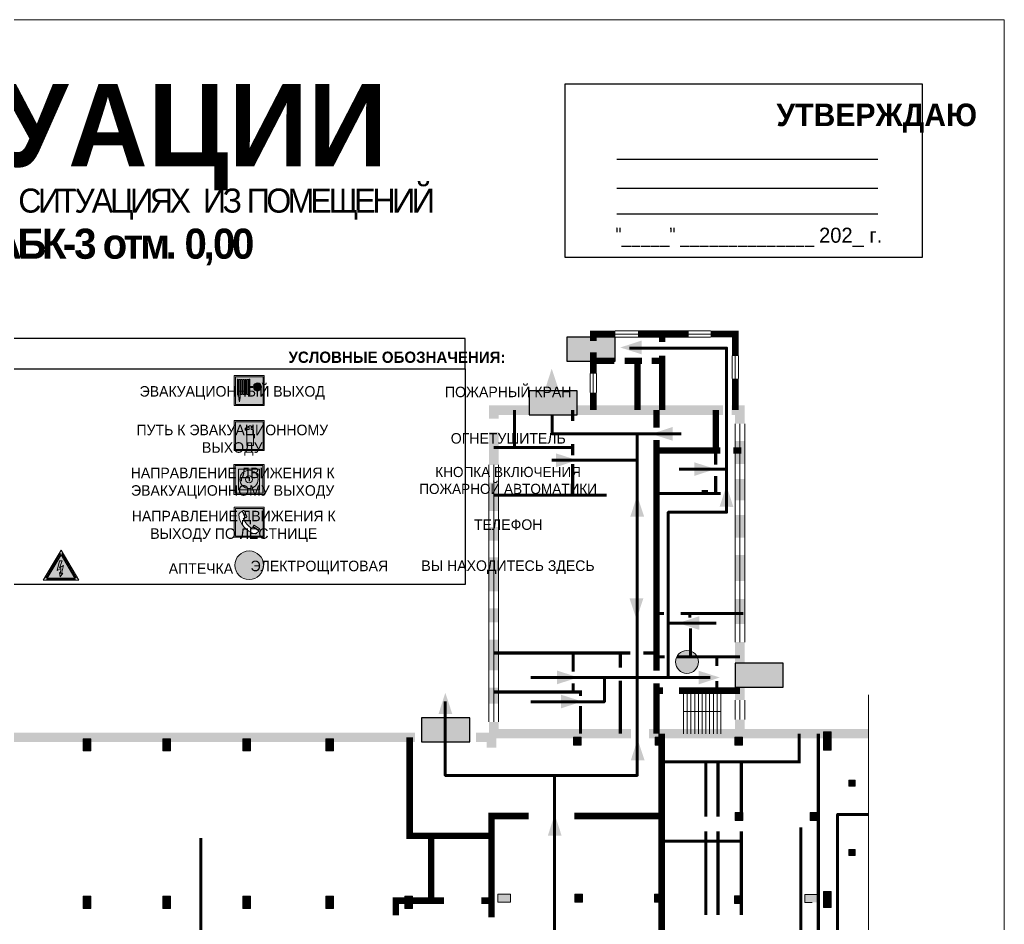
# Model space of a CAD drawing. Header units: millimetres. Extents: x 13810 to 67229, y 12374 to 21950.
# Drawn here: x 35707.6 to 35969.8, y 13855.2 to 14096.1 of the extents above; entities that cross this region are included whole.
import ezdxf

# ---------------------------------------------------------------- set-up
doc = ezdxf.new("R2010")
doc.units = ezdxf.units.MM
doc.layers.add('План_Штампы', color=7, linetype='Continuous')
doc.styles.add('обычный', font='arial.ttf')

# ---------------------------------------------------------------- blocks, each defined once
blk = doc.blocks.new('A$C7B4425F7')
at = {"true_color": 0xffffff}
blk.add_hatch(color=7, dxfattribs=at).paths.add_polyline_path([(0, 0), (-16, 0), (-16, -8), (0, -8)])
h = blk.add_hatch(color=126)
h.paths.add_polyline_path([(-0.2, -0.2), (-15.8, -0.2), (-15.8, -7.8), (-0.2, -7.8)])
h.paths.add_polyline_path([(-11.76, -2.03), (-11.76, -3.66), (-11.17, -3.66, -0.568275), (-11.17, -6.18), (-12.58, -6.18), (-12.58, -2.03)], flags=16)
h.paths.add_polyline_path([(-13.33, -4.12, -0.495768), (-13.59, -6.18), (-15.03, -6.18), (-15.03, -2.03), (-13.59, -2.03, -0.487973)], flags=16)
h.paths.add_polyline_path([(-10.25, -2.03), (-9.48, -2.03), (-9.48, -6.18), (-10.25, -6.18)], flags=16)
h.paths.add_polyline_path([(-13.84, -3.69), (-14.24, -3.69), (-14.24, -3.03), (-13.9, -3.03, -0.692621)], flags=0)
h.paths.add_polyline_path([(-9.15, -2.03), (-8.4, -2.03), (-8.04, -3.07), (-7.68, -2.03), (-6.93, -2.03), (-7.64, -4.1), (-6.93, -6.18), (-7.68, -6.18), (-8.04, -5.14), (-8.4, -6.18), (-9.15, -6.18), (-8.44, -4.1)], flags=16)
h.paths.add_polyline_path([(-11.76, -4.46), (-11.42, -4.46, -0.692621), (-11.36, -5.12), (-11.76, -5.12)], flags=0)
h.paths.add_polyline_path([(-13.9, -5.2), (-14.24, -5.2), (-14.24, -4.55), (-13.84, -4.55, -0.708038)], flags=0)
edge = h.paths.add_edge_path(flags=16)
edge.add_ellipse((-5.51, -4.08), major_axis=(0, 2.05), ratio=0.586184, start_angle=0, end_angle=360)
edge = h.paths.add_edge_path(flags=0)
edge.add_ellipse((-5.51, -4.08), major_axis=(0, 1.14), ratio=0.454828, start_angle=0, end_angle=360)
h.paths.add_polyline_path([(-4.13, -4.96, 0.377264), (-3.48, -4.52, 0.0555), (-3.16, -2.03), (-1.66, -2.03), (-1.66, -4.96), (-0.96, -4.96), (-0.96, -7.01), (-1.75, -7.01), (-1.75, -6.18), (-3.3, -6.18), (-3.3, -7.02), (-4.13, -7.02)], flags=16)
h.paths.add_polyline_path([(-2.73, -2.91), (-2.28, -2.91), (-2.28, -4.96), (-3.05, -4.96, 0.079136)], flags=0)
at = {"color": 126}
blk.add_lwpolyline([(-16, -8), (0, -8), (0, 0), (-16, 0)], close=True, dxfattribs=at)
blk = doc.blocks.new('A$C7B8C2D5B')
at = {"lineweight": 0}
h = blk.add_hatch(color=5, dxfattribs=at)
h.dxf.hatch_style = 1
h.paths.add_polyline_path([(1.4, -3.02, 1), (-2.11, -3.02, 1)])
at = {"color": 5, "lineweight": 0}
blk.add_circle((-0.36, -3.02), 1.75, dxfattribs=at)
blk = doc.blocks.new('A$C3E6D3DDE')
at = {"lineweight": 5}
h = blk.add_hatch(color=40, dxfattribs=at)
h.paths.add_polyline_path([(24.1, 1.45), (16.46, -11.35), (31.74, -11.35)])
h.paths.add_polyline_path([(24.09, -0.46), (30.03, -10.41), (18.14, -10.41)], flags=16)
h.paths.add_polyline_path([(24.54, -3.08), (23.41, -6.02), (25.13, -5.01), (24.33, -8.5), (24.82, -8.27), (23.79, -9.86), (23.4, -8.04), (23.8, -8.43), (24.04, -6.29), (22.39, -7.25), (23.44, -3.08)], flags=0)
h = blk.add_hatch(color=256, dxfattribs=at)
h.paths.add_polyline_path([(24.37, 0.03, 0.567511), (23.82, 0.03), (17.59, -10.4, 0.582454), (17.86, -10.88), (30.32, -10.88, 0.582149), (30.6, -10.4)])
h.paths.add_polyline_path([(24.09, -0.46), (18.14, -10.41), (30.03, -10.41)], flags=16)
h.paths.add_polyline_path([(24.54, -3.08), (23.41, -6.02), (25.13, -5.01), (24.33, -8.5), (24.82, -8.27), (23.79, -9.86), (23.4, -8.04), (23.8, -8.43), (24.04, -6.29), (22.39, -7.25), (23.44, -3.08)], flags=0)
h = blk.add_hatch(color=40, dxfattribs=at)
h.paths.add_polyline_path([(24.09, -0.46), (18.14, -10.41), (30.03, -10.41)])
h.paths.add_polyline_path([(24.82, -8.27), (23.79, -9.86), (23.4, -8.04), (23.8, -8.43), (24.04, -6.29), (22.39, -7.25), (23.44, -3.08), (24.54, -3.08), (23.41, -6.02), (25.13, -5.01), (24.33, -8.5)], flags=16)
at = {"color": 40, "lineweight": 5}
for p, q in [((16.46, -11.35), (24.1, 1.45)), ((24.1, 1.45), (31.74, -11.35))]:
    blk.add_line(p, q, dxfattribs=at)
at = {"lineweight": 5}
for p, q in [((17.59, -10.4), (23.82, 0.03)), ((24.37, 0.03), (30.6, -10.4)), ((18.14, -10.41), (24.09, -0.46)), ((23.44, -3.08), (22.39, -7.25)), ((23.41, -6.02), (24.54, -3.08)), ((24.54, -3.08), (23.44, -3.08)), ((24.09, -0.46), (30.03, -10.41)), ((22.39, -7.25), (24.04, -6.29)), ((23.8, -8.43), (23.4, -8.04)), ((23.4, -8.04), (23.79, -9.86)), ((25.13, -5.01), (23.41, -6.02)), ((23.79, -9.86), (24.82, -8.27)), ((24.04, -6.29), (23.8, -8.43)), ((24.33, -8.5), (25.13, -5.01)), ((24.82, -8.27), (24.33, -8.5)), ((17.86, -10.88), (30.32, -10.88)), ((18.14, -10.41), (30.03, -10.41))]:
    blk.add_line(p, q, dxfattribs=at)
at = {"color": 50, "lineweight": 5}
blk.add_line((31.74, -11.35), (16.46, -11.35), dxfattribs=at)
blk = doc.blocks.new('A$C37112FD5')
at = {"true_color": 0xf5f5ff}
h = blk.add_hatch(color=7, dxfattribs=at)
h.dxf.hatch_style = 1
h.paths.add_polyline_path([(12.8, -7.4), (0, -7.4), (0, -20.2), (12.8, -20.2)])
h.paths.add_polyline_path([(12.29, -7.91), (12.29, -19.69), (0.51, -19.69), (0.51, -7.91)], flags=16)
h.paths.add_polyline_path([(4.98, -9.04, -0.42597), (5.17, -9.22), (5.17, -12.25), (5.17, -15.29, -0.432244), (4.98, -15.47), (4.83, -15.47, -0.42597), (4.64, -15.29), (4.64, -12.25), (4.64, -9.22, -0.432244), (4.83, -9.04)], flags=0)
h.paths.add_polyline_path([(4.28, -9.22), (4.28, -12.25), (4.28, -15.29, -0.432244), (4.09, -15.47), (3.94, -15.47, -0.42597), (3.75, -15.29), (3.75, -12.25), (3.75, -9.22, -0.432244), (3.94, -9.04), (4.09, -9.04, -0.42597)], flags=0)
h.paths.add_polyline_path([(5.72, -9.04), (5.87, -9.04, -0.42597), (6.06, -9.22), (6.06, -12.25), (6.06, -15.29, -0.432244), (5.87, -15.47), (5.72, -15.47, -0.42597), (5.53, -15.29), (5.53, -12.25), (5.53, -9.22, -0.432244)], flags=0)
h.paths.add_polyline_path([(6.42, -8.9), (6.5, -8.9, -0.42597), (6.69, -9.08), (6.69, -12.03), (8.21, -12.03, -15.824349), (8.21, -12.47), (6.69, -12.47), (6.69, -15.42, -0.432244), (6.5, -15.6), (6.42, -15.6)], flags=0)
h.paths.add_polyline_path([(3.39, -9.22), (3.39, -12.25), (3.39, -15.29, -0.432244), (3.2, -15.47), (3.05, -15.47, -0.42597), (2.85, -15.29), (2.85, -12.25), (2.85, -9.22, -0.432244), (3.05, -9.04), (3.2, -9.04, -0.42597)], flags=0)
h.paths.add_polyline_path([(2.5, -9.22), (2.5, -16.71), (1.96, -16.71), (1.96, -9.22, -0.432244), (2.15, -9.04), (2.31, -9.04, -0.42597)], flags=0)
h.paths.add_polyline_path([(1.61, -8.9), (1.61, -15.6), (1.57, -15.6, -0.42597), (1.37, -15.42), (1.37, -12.03), (1.37, -9.09, -0.432244), (1.57, -8.9)], flags=0)
h.paths.add_polyline_path([(9.76, -10.81), (9.76, -12.03), (8.49, -12.03, -0.336371)], flags=0)
h.paths.add_polyline_path([(8.49, -12.47), (9.76, -12.47), (9.76, -13.7, -0.336371)], flags=0)
h.paths.add_polyline_path([(10.11, -10.81, -0.336371), (11.38, -12.03), (10.11, -12.03)], flags=0)
h.paths.add_polyline_path([(10.11, -12.47), (11.38, -12.47, -0.336371), (10.11, -13.7)], flags=0)
h.paths.add_polyline_path([(2.5, -16.84), (2.5, -17.05), (1.97, -17.05), (1.97, -16.84)], flags=0)
h.paths.add_polyline_path([(2.5, -17.24, -0.033778), (2.24, -18.6, -0.033778), (1.97, -17.24)], flags=0)
h = blk.add_hatch(color=242)
h.dxf.hatch_style = 1
h.paths.add_polyline_path([(12.29, -7.91), (0.51, -7.91), (0.51, -19.69), (12.29, -19.69)])
h.paths.add_polyline_path([(6.42, -15.6), (6.42, -8.9), (6.5, -8.9, -0.42597), (6.69, -9.08), (6.69, -12.03), (8.21, -12.03, -15.824349), (8.21, -12.47), (6.69, -12.47), (6.69, -15.42, -0.432244), (6.5, -15.6)], flags=16)
h.paths.add_polyline_path([(5.87, -15.47), (5.72, -15.47, -0.42597), (5.53, -15.29), (5.53, -12.25), (5.53, -9.22, -0.432244), (5.72, -9.04), (5.87, -9.04, -0.42597), (6.06, -9.22), (6.06, -12.25), (6.06, -15.29, -0.432244)], flags=16)
h.paths.add_polyline_path([(4.98, -15.47), (4.83, -15.47, -0.42597), (4.64, -15.29), (4.64, -12.25), (4.64, -9.22, -0.432244), (4.83, -9.04), (4.98, -9.04, -0.42597), (5.17, -9.22), (5.17, -12.25), (5.17, -15.29, -0.432244)], flags=16)
h.paths.add_polyline_path([(4.09, -15.47), (3.94, -15.47, -0.42597), (3.75, -15.29), (3.75, -12.25), (3.75, -9.22, -0.432244), (3.94, -9.04), (4.09, -9.04, -0.42597), (4.28, -9.22), (4.28, -12.25), (4.28, -15.29, -0.432244)], flags=16)
h.paths.add_polyline_path([(3.2, -15.47), (3.05, -15.47, -0.42597), (2.85, -15.29), (2.85, -12.25), (2.85, -9.22, -0.432244), (3.05, -9.04), (3.2, -9.04, -0.42597), (3.39, -9.22), (3.39, -12.25), (3.39, -15.29, -0.432244)], flags=16)
h.paths.add_polyline_path([(2.5, -17.05), (1.97, -17.05), (1.97, -16.84), (2.5, -16.84)], flags=16)
h.paths.add_polyline_path([(2.5, -17.24, -0.033778), (2.24, -18.6, -0.033778), (1.97, -17.24)], flags=16)
h.paths.add_polyline_path([(2.5, -16.71), (1.96, -16.71), (1.96, -9.22, -0.432244), (2.15, -9.04), (2.31, -9.04, -0.42597), (2.5, -9.22)], flags=16)
h.paths.add_polyline_path([(1.61, -15.6), (1.57, -15.6, -0.42597), (1.37, -15.42), (1.37, -12.03), (1.37, -9.09, -0.432244), (1.57, -8.9), (1.61, -8.9)], flags=16)
h.paths.add_polyline_path([(8.49, -12.47), (9.76, -12.47), (9.76, -13.7, -0.336371)], flags=0)
h.paths.add_polyline_path([(10.11, -13.7), (10.11, -12.47), (11.38, -12.47, -0.336371)], flags=0)
h.paths.add_polyline_path([(8.49, -12.03, -0.336371), (9.76, -10.81), (9.76, -12.03)], flags=0)
h.paths.add_polyline_path([(10.11, -12.03), (10.11, -10.81, -0.336371), (11.38, -12.03)], flags=0)
h = blk.add_hatch(color=7, dxfattribs=at)
h.dxf.hatch_style = 1
h.paths.add_polyline_path([(1.61, -8.9), (1.57, -8.9, 0.432244), (1.37, -9.09), (1.37, -12.03), (1.37, -15.42, 0.42597), (1.57, -15.6), (1.61, -15.6)])
h.paths.add_polyline_path([(2.5, -9.22, 0.42597), (2.31, -9.04), (2.15, -9.04, 0.432244), (1.96, -9.22), (1.96, -16.71), (2.5, -16.71)])
h.paths.add_polyline_path([(2.5, -16.84), (1.97, -16.84), (1.97, -17.05), (2.5, -17.05)])
h.paths.add_polyline_path([(2.5, -17.24), (1.97, -17.24, 0.033778), (2.24, -18.6, 0.033778)])
h.paths.add_polyline_path([(3.39, -12.25), (3.39, -9.22, 0.42597), (3.2, -9.04), (3.05, -9.04, 0.432244), (2.85, -9.22), (2.85, -12.25), (2.85, -15.29, 0.42597), (3.05, -15.47), (3.2, -15.47, 0.432244), (3.39, -15.29)])
h.paths.add_polyline_path([(4.28, -12.25), (4.28, -9.22, 0.42597), (4.09, -9.04), (3.94, -9.04, 0.432244), (3.75, -9.22), (3.75, -12.25), (3.75, -15.29, 0.42597), (3.94, -15.47), (4.09, -15.47, 0.432244), (4.28, -15.29)])
h.paths.add_polyline_path([(5.17, -12.25), (5.17, -9.22, 0.42597), (4.98, -9.04), (4.83, -9.04, 0.432244), (4.64, -9.22), (4.64, -12.25), (4.64, -15.29, 0.42597), (4.83, -15.47), (4.98, -15.47, 0.432244), (5.17, -15.29)])
h.paths.add_polyline_path([(6.06, -12.25), (6.06, -9.22, 0.42597), (5.87, -9.04), (5.72, -9.04, 0.432244), (5.53, -9.22), (5.53, -12.25), (5.53, -15.29, 0.42597), (5.72, -15.47), (5.87, -15.47, 0.432244), (6.06, -15.29)])
h.paths.add_polyline_path([(6.69, -12.47), (8.21, -12.47, 15.824349), (8.21, -12.03), (6.69, -12.03), (6.69, -9.08, 0.42597), (6.5, -8.9), (6.42, -8.9), (6.42, -15.6), (6.5, -15.6, 0.432244), (6.69, -15.42)])
h.paths.add_polyline_path([(8.49, -12.47), (9.76, -12.47), (9.76, -13.7, -0.336371)], flags=16)
h.paths.add_polyline_path([(8.49, -12.03, -0.336371), (9.76, -10.81), (9.76, -12.03)], flags=16)
h.paths.add_polyline_path([(10.11, -12.47), (11.38, -12.47, -0.336371), (10.11, -13.7)], flags=16)
h.paths.add_polyline_path([(10.11, -12.03), (10.11, -10.81, -0.336371), (11.38, -12.03)], flags=16)
h = blk.add_hatch(color=242)
h.dxf.hatch_style = 1
h.paths.add_polyline_path([(9.76, -10.81, 0.336371), (8.49, -12.03), (9.76, -12.03)])
h.paths.add_polyline_path([(10.11, -10.81), (10.11, -12.03), (11.38, -12.03, 0.336371)])
h.paths.add_polyline_path([(11.38, -12.47), (10.11, -12.47), (10.11, -13.7, 0.336371)])
h.paths.add_polyline_path([(9.76, -12.47), (8.49, -12.47, 0.336371), (9.76, -13.7)])
at = {"color": 242, "lineweight": 5}
for p, q in [((0, -20.2), (0, -7.4)), ((0, -7.4), (12.8, -7.4)), ((12.8, -20.2), (12.8, -7.4)), ((1.37, -12.03), (1.37, -9.08)), ((1.37, -12.03), (1.37, -15.42)), ((1.57, -8.9), (1.61, -8.9)), ((1.61, -8.9), (1.61, -15.6)), ((1.96, -16.71), (1.96, -9.22)), ((2.15, -9.04), (2.31, -9.04)), ((2.5, -16.71), (2.5, -9.22)), ((2.85, -12.25), (2.85, -9.22)), ((2.85, -12.25), (2.85, -15.29)), ((3.05, -9.04), (3.2, -9.04)), ((3.39, -12.25), (3.39, -9.22)), ((3.39, -12.25), (3.39, -15.29)), ((3.75, -12.25), (3.75, -9.22)), ((3.75, -12.25), (3.75, -15.29)), ((3.94, -9.04), (4.09, -9.04)), ((4.28, -12.25), (4.28, -9.22)), ((4.28, -12.25), (4.28, -15.29)), ((4.64, -12.25), (4.64, -9.22)), ((4.64, -12.25), (4.64, -15.29)), ((4.83, -9.04), (4.98, -9.04)), ((5.17, -12.25), (5.17, -9.22)), ((5.17, -12.25), (5.17, -15.29)), ((5.53, -12.25), (5.53, -9.22)), ((5.53, -12.25), (5.53, -15.29)), ((5.72, -9.04), (5.87, -9.04)), ((6.06, -12.25), (6.06, -9.22)), ((6.06, -12.25), (6.06, -15.29)), ((6.42, -8.9), (6.42, -15.6)), ((6.5, -8.9), (6.42, -8.9)), ((6.69, -12.03), (6.69, -9.08)), ((8.21, -12.03), (6.69, -12.03)), ((8.21, -12.47), (6.69, -12.47)), ((6.69, -12.47), (6.69, -15.42)), ((9.76, -12.03), (8.49, -12.03)), ((9.76, -12.47), (8.49, -12.47)), ((9.76, -10.81), (9.76, -12.03)), ((9.76, -12.47), (9.76, -13.7)), ((10.11, -10.81), (10.11, -12.03)), ((11.38, -12.03), (10.11, -12.03)), ((11.38, -12.47), (10.11, -12.47)), ((10.11, -12.47), (10.11, -13.7)), ((1.57, -15.6), (1.61, -15.6)), ((1.96, -16.71), (2.5, -16.71)), ((3.05, -15.47), (3.2, -15.47)), ((3.94, -15.47), (4.09, -15.47)), ((4.83, -15.47), (4.98, -15.47)), ((5.72, -15.47), (5.87, -15.47)), ((6.42, -15.6), (6.5, -15.6)), ((0, -20.2), (12.8, -20.2)), ((1.97, -16.84), (2.5, -16.84)), ((1.97, -17.05), (1.97, -16.84)), ((2.5, -17.05), (1.97, -17.05)), ((1.97, -17.24), (2.5, -17.24)), ((2.5, -16.84), (2.5, -17.05))]:
    blk.add_line(p, q, dxfattribs=at)
blk.add_lwpolyline([(0.51, -7.91), (12.29, -7.91), (12.29, -19.69), (0.51, -19.69)], close=True, dxfattribs=at)
for centre, radius, start, end in [((1.56, -9.09), 0.182, 87.1027, 180.6071), ((2.15, -9.22), 0.182, 87.1027, 180.6071), ((2.32, -9.22), 0.182, 359.3929, 92.8973), ((3.04, -9.22), 0.182, 87.1027, 180.6071), ((3.21, -9.22), 0.182, 359.3929, 92.8973), ((3.93, -9.22), 0.182, 87.1027, 180.6071), ((4.1, -9.22), 0.182, 359.3929, 92.8973), ((4.82, -9.22), 0.182, 87.1027, 180.6071), ((4.99, -9.22), 0.182, 359.3929, 92.8973), ((5.71, -9.22), 0.182, 87.1027, 180.6071), ((5.88, -9.22), 0.182, 359.3929, 92.8973), ((6.51, -9.09), 0.182, 359.3929, 92.8973), ((9.93, -12.25), 1.74, 187.2319, 172.7681), ((9.93, -12.25), 1.46, 96.9927, 171.3585), ((9.93, -12.25), 1.46, 188.6415, 263.0073), ((9.93, -12.25), 1.46, 8.6415, 83.0073), ((9.93, -12.25), 1.46, 276.9927, 351.3585), ((1.56, -15.42), 0.182, 179.3929, 272.8973), ((3.04, -15.29), 0.182, 179.3929, 272.8973), ((3.21, -15.29), 0.182, 267.1027, 0.6071), ((3.93, -15.29), 0.182, 179.3929, 272.8973), ((4.1, -15.29), 0.182, 267.1027, 0.6071), ((4.82, -15.29), 0.182, 179.3929, 272.8973), ((4.99, -15.29), 0.182, 267.1027, 0.6071), ((5.71, -15.29), 0.182, 179.3929, 272.8973), ((5.88, -15.29), 0.182, 267.1027, 0.6071), ((6.51, -15.42), 0.182, 267.1027, 0.6071), ((12.17, -15.98), 10.27, 187.041, 194.7793), ((-7.7, -15.98), 10.27, 345.2207, 352.959)]:
    blk.add_arc(centre, radius, start, end, dxfattribs=at)
blk = doc.blocks.new('A$C456E1F9C')
at = {"lineweight": 5}
h = blk.add_hatch(color=242, dxfattribs=at)
h.paths.add_polyline_path([(0.51, -1.47), (0.51, -13.26), (12.29, -13.26), (12.29, -1.47)])
h.paths.add_polyline_path([(5.42, -4.95, -0.254479), (4.78, -5.4), (3.52, -2.53, -0.209735), (4.23, -2.4)], flags=16)
h.paths.add_polyline_path([(8.53, -8.6), (10.87, -10.17), (10.54, -10.76), (8.03, -9.13, -0.192251)], flags=16)
h.paths.add_polyline_path([(4.61, -5.49, 0.005518), (3.87, -5.72, 0.128647), (7.49, -10.01, 0.00809), (7.83, -9.33), (10.47, -10.97, -0.16736), (8.99, -12.25, -0.327862), (1.95, -3.95, -0.166952), (3.36, -2.62)], flags=16)
at = {"color": 242, "lineweight": 5}
for p, q in [((0, -13.77), (0, -0.97)), ((12.8, -0.97), (0, -0.97)), ((4.61, -5.49), (3.36, -2.62)), ((3.52, -2.53), (4.78, -5.4)), ((4.23, -2.4), (5.42, -4.95)), ((12.8, -13.77), (12.8, -0.97)), ((7.83, -9.33), (10.47, -10.97)), ((8.03, -9.13), (10.54, -10.76)), ((10.81, -10.12), (8.53, -8.6)), ((10.54, -10.76), (10.8, -10.3)), ((10.8, -10.3), (10.81, -10.12)), ((0, -13.77), (12.8, -13.77))]:
    blk.add_line(p, q, dxfattribs=at)
blk.add_lwpolyline([(0.51, -1.47), (12.29, -1.47), (12.29, -13.26), (0.51, -13.26)], close=True, dxfattribs=at)
for centre, radius, start, end in [((4.59, -5.34), 2.99, 114.2845, 152.1974), ((11.12, -3.31), 9.19, 183.9915, 256.6009), ((4.02, -3.27), 0.891, 76.3284, 123.7092), ((14.98, -39.1), 35.17, 107.1487, 108.4135), ((13.86, -0.94), 11.08, 205.5536, 234.8762), ((4.68, -4.59), 0.824, 276.9621, 334.0723), ((-13.31, 0.8), 23.44, 332.5487, 334.4027), ((8.94, -9.5), 0.989, 114.4092, 157.9388), ((7.87, -9.46), 3, 291.9291, 329.9329)]:
    blk.add_arc(centre, radius, start, end, dxfattribs=at)
blk = doc.blocks.new('A$C54414219')
at = {"true_color": 0xffffff}
h = blk.add_hatch(color=7, dxfattribs=at)
h.paths.add_polyline_path([(2.39, -9.45), (2.39, -18.3), (11.23, -18.3), (11.23, -9.45)], flags=0)
h.paths.add_polyline_path([(10.71, -13.87, -1), (2.92, -13.87, -1)], flags=0)
h.paths.add_polyline_path([(8.3, -13.87, -1), (5.33, -13.87, -1)], flags=0)
h.paths.add_polyline_path([(0.41, -7.47), (0.41, -20.27), (13.21, -20.27), (13.21, -7.47)])
h.paths.add_polyline_path([(0.92, -19.77), (12.71, -19.77), (12.71, -7.98), (0.92, -7.98)], flags=16)
h.paths.add_polyline_path([(11.23, -9.45), (11.23, -18.3), (2.39, -18.3), (2.39, -9.45)], flags=0)
at = {"lineweight": 5}
h = blk.add_hatch(color=242, dxfattribs=at)
h.paths.add_polyline_path([(12.71, -7.98), (0.92, -7.98), (0.92, -19.77), (12.71, -19.77)])
h.paths.add_polyline_path([(11.23, -18.3), (2.39, -18.3), (2.39, -9.45), (11.23, -9.45)], flags=16)
h.paths.add_polyline_path([(10.71, -13.87, -1), (2.92, -13.87, -1)], flags=0)
h.paths.add_polyline_path([(8.3, -13.87, -1), (5.33, -13.87, -1)], flags=0)
at = {"true_color": 0xffffff}
h = blk.add_hatch(color=7, dxfattribs=at)
h.paths.add_polyline_path([(2.39, -9.45), (2.39, -18.3), (11.23, -18.3), (11.23, -9.45)])
h.paths.add_polyline_path([(10.71, -13.87, -1), (2.92, -13.87, -1)], flags=16)
h.paths.add_polyline_path([(8.3, -13.87, -1), (5.33, -13.87, -1)], flags=0)
at = {"lineweight": 5}
h = blk.add_hatch(color=242, dxfattribs=at)
h.paths.add_polyline_path([(2.92, -13.87, 1), (10.71, -13.87, 1)])
h.paths.add_polyline_path([(8.3, -13.87, -1), (5.33, -13.87, -1)], flags=16)
at = {"color": 242, "lineweight": 5}
for p, q in [((0.41, -20.27), (0.41, -7.47)), ((0.41, -7.47), (13.21, -7.47)), ((0.41, -7.47), (13.21, -7.47)), ((13.21, -20.27), (13.21, -7.47)), ((0.41, -20.27), (13.21, -20.27))]:
    blk.add_line(p, q, dxfattribs=at)
for points in [[(0.92, -7.98), (12.71, -7.98), (12.71, -19.77), (0.92, -19.77)], [(2.39, -9.45), (11.23, -9.45), (11.23, -18.3), (2.39, -18.3)]]:
    blk.add_lwpolyline(points, close=True, dxfattribs=at)
for radius in [3.89, 1.49]:
    blk.add_circle((6.81, -13.87), radius, dxfattribs=at)
blk = doc.blocks.new('A$C3AD82952')
at = {"true_color": 0xf5f5ff}
h = blk.add_hatch(color=7, dxfattribs=at)
h.dxf.hatch_style = 1
h.paths.add_polyline_path([(8.21, 8.73, 0.414214), (7.89, 9.05), (7.22, 9.05), (7.22, 9.92), (7.59, 9.92, 1), (7.57, 10.36), (7.22, 10.36), (7.22, 10.6), (6.43, 10.6), (6.43, 10.36), (6.01, 10.36), (4.74, 9.59), (4.74, 8.69), (4.98, 8.73), (4.98, 9.26), (6.12, 9.91), (6.43, 9.91), (6.43, 9.05), (5.76, 9.05, 0.414214), (5.44, 8.73), (5.44, 2.2), (8.21, 2.2)], flags=0)
h.paths.add_polyline_path([(12.8, 12.8), (0, 12.8), (0, 0), (12.8, 0)])
h.paths.add_polyline_path([(0.51, 12.29), (12.29, 12.29), (12.29, 0.51), (0.51, 0.51)], flags=16)
h.paths.add_polyline_path([(4.74, 9.59), (6.01, 10.36), (6.43, 10.36), (6.43, 10.6), (7.22, 10.6), (7.22, 10.36), (7.59, 10.36, -0.94586), (7.59, 9.92), (7.22, 9.92), (7.22, 9.05), (7.89, 9.05, -0.414214), (8.21, 8.73), (8.21, 2.2), (5.44, 2.2), (5.44, 8.73, -0.414214), (5.76, 9.05), (6.43, 9.05), (6.43, 9.91), (6.12, 9.91), (4.98, 9.26), (4.98, 8.73), (4.74, 8.69)], flags=0)
h = blk.add_hatch(color=242)
h.dxf.hatch_style = 1
h.paths.add_polyline_path([(12.29, 12.29), (0.51, 12.29), (0.51, 0.51), (12.29, 0.51)])
h.paths.add_polyline_path([(4.74, 8.69), (4.74, 9.59), (6.01, 10.36), (6.43, 10.36), (6.43, 10.6), (7.22, 10.6), (7.22, 10.36), (7.59, 10.36, -0.94586), (7.59, 9.92), (7.22, 9.92), (7.22, 9.05), (7.89, 9.05, -0.414214), (8.21, 8.73), (8.21, 2.2), (5.44, 2.2), (5.44, 8.73, -0.414214), (5.76, 9.05), (6.43, 9.05), (6.43, 9.91), (6.12, 9.91), (4.98, 9.26), (4.98, 8.73)], flags=16)
h = blk.add_hatch(color=7, dxfattribs=at)
h.dxf.hatch_style = 1
h.paths.add_polyline_path([(8.21, 8.73, 0.414214), (7.89, 9.05), (7.22, 9.05), (7.22, 9.92), (7.59, 9.92, 1), (7.57, 10.36), (7.22, 10.36), (7.22, 10.6), (6.43, 10.6), (6.43, 10.36), (6.01, 10.36), (4.74, 9.59), (4.74, 8.69), (4.98, 8.73), (4.98, 9.26), (6.12, 9.91), (6.43, 9.91), (6.43, 9.05), (5.76, 9.05, 0.414214), (5.44, 8.73), (5.44, 2.2), (8.21, 2.2)])
at = {"color": 242, "lineweight": 5}
for p, q in [((0, 0), (0, 12.8)), ((0, 12.8), (12.8, 12.8)), ((12.8, 0), (12.8, 12.8)), ((6.01, 10.36), (4.74, 9.59)), ((4.74, 9.59), (4.74, 8.69)), ((4.74, 8.69), (4.98, 8.73)), ((4.98, 9.26), (6.12, 9.91)), ((4.98, 8.73), (4.98, 9.26)), ((5.44, 2.2), (5.44, 8.73)), ((5.76, 9.05), (6.43, 9.05)), ((6.01, 10.36), (6.43, 10.36)), ((6.12, 9.91), (6.43, 9.91)), ((7.22, 10.6), (6.43, 10.6)), ((6.43, 10.6), (6.43, 10.36)), ((6.43, 9.91), (6.43, 9.05)), ((7.22, 10.36), (7.22, 10.6)), ((7.59, 10.36), (7.22, 10.36)), ((7.22, 9.05), (7.22, 9.92)), ((7.59, 9.92), (7.22, 9.92)), ((7.89, 9.05), (7.22, 9.05)), ((8.21, 2.2), (8.21, 8.73)), ((0, 0), (12.8, 0)), ((5.44, 2.2), (8.21, 2.2))]:
    blk.add_line(p, q, dxfattribs=at)
blk.add_lwpolyline([(0.51, 12.29), (12.29, 12.29), (12.29, 0.51), (0.51, 0.51)], close=True, dxfattribs=at)
for centre, radius, start, end in [((5.76, 8.73), 0.32, 90, 180), ((7.58, 10.14), 0.223, 273.1875, 86.8125), ((7.89, 8.73), 0.32, 0, 90)]:
    blk.add_arc(centre, radius, start, end, dxfattribs=at)

msp = doc.modelspace()

# ---------------------------------------------------------------- hatches: boundary and pattern name
at = {"lineweight": 0}
h = msp.add_hatch(color=256, dxfattribs=at)
h.dxf.hatch_style = 1
h.paths.add_polyline_path([(35923.63, 13906.5), (35921.61, 13906.5), (35921.61, 13903.25), (35923.63, 13903.25)])
h = msp.add_hatch(color=256, dxfattribs=at)
h.dxf.hatch_style = 1
h.paths.add_polyline_path([(35726.56, 13904.64), (35724.53, 13904.64), (35724.53, 13901.4), (35726.56, 13901.4)])
h = msp.add_hatch(color=256, dxfattribs=at)
h.dxf.hatch_style = 1
h.paths.add_polyline_path([(35747.77, 13904.64), (35745.75, 13904.64), (35745.75, 13901.4), (35747.77, 13901.4)])
h = msp.add_hatch(color=256, dxfattribs=at)
h.dxf.hatch_style = 1
h.paths.add_polyline_path([(35769.07, 13904.64), (35767.05, 13904.64), (35767.05, 13901.4), (35769.07, 13901.4)])
h = msp.add_hatch(color=256, dxfattribs=at)
h.dxf.hatch_style = 1
h.paths.add_polyline_path([(35791.15, 13904.64), (35789.13, 13904.64), (35789.13, 13901.4), (35791.15, 13901.4)])
h = msp.add_hatch(color=256, dxfattribs=at)
h.dxf.hatch_style = 1
h.paths.add_polyline_path([(35855.07, 13905.04), (35855.07, 13902.94), (35857.09, 13902.94), (35857.09, 13905.04)])
h = msp.add_hatch(color=256, dxfattribs=at)
h.dxf.hatch_style = 1
h.paths.add_polyline_path([(35876.79, 13905.04), (35876.79, 13902.94), (35878.81, 13902.94), (35878.81, 13905.04)])
h = msp.add_hatch(color=256, dxfattribs=at)
h.dxf.hatch_style = 1
h.paths.add_polyline_path([(35898, 13905.04), (35898, 13902.94), (35900.02, 13902.94), (35900.02, 13905.04)])
h = msp.add_hatch(color=256, dxfattribs=at)
h.dxf.hatch_style = 1
h.paths.add_polyline_path([(35923.62, 13904.88), (35921.6, 13904.88), (35921.6, 13901.64), (35923.62, 13901.64)])
h = msp.add_hatch(color=256, dxfattribs=at)
h.dxf.hatch_style = 1
h.paths.add_polyline_path([(35930.08, 13891.99), (35930.08, 13893.58), (35928.38, 13893.58), (35928.38, 13891.99)])
h = msp.add_hatch(color=256, dxfattribs=at)
h.dxf.hatch_style = 1
h.paths.add_polyline_path([(35898.13, 13885), (35898.13, 13882.89), (35900.15, 13882.89), (35900.15, 13885)])
h = msp.add_hatch(color=256, dxfattribs=at)
h.dxf.hatch_style = 1
h.paths.add_polyline_path([(35918.08, 13885), (35918.08, 13882.89), (35920.1, 13882.89), (35920.1, 13885)])
h = msp.add_hatch(color=256, dxfattribs=at)
h.dxf.hatch_style = 1
h.paths.add_polyline_path([(35930.08, 13873.59), (35930.08, 13875.18), (35928.38, 13875.18), (35928.38, 13873.59)])
h = msp.add_hatch(color=256, dxfattribs=at)
h.dxf.hatch_style = 1
h.paths.add_polyline_path([(35834.94, 13863.26), (35834.94, 13861.16), (35838.29, 13861.16), (35838.29, 13863.26)])
h = msp.add_hatch(color=256, dxfattribs=at)
h.dxf.hatch_style = 1
h.paths.add_polyline_path([(35855.4, 13863.26), (35855.4, 13861.16), (35857.43, 13861.16), (35857.43, 13863.26)])
h = msp.add_hatch(color=256, dxfattribs=at)
h.dxf.hatch_style = 1
h.paths.add_polyline_path([(35876.66, 13863.26), (35876.66, 13861.16), (35878.68, 13861.16), (35878.68, 13863.26)])
h = msp.add_hatch(color=256, dxfattribs=at)
h.dxf.hatch_style = 1
h.paths.add_polyline_path([(35916.62, 13863.19), (35916.62, 13861.08), (35920.24, 13861.08), (35920.24, 13863.19)])
h = msp.add_hatch(color=256, dxfattribs=at)
h.dxf.hatch_style = 1
h.paths.add_polyline_path([(35923.62, 13863.96), (35921.6, 13863.96), (35921.6, 13860.72), (35923.62, 13860.72)])
h = msp.add_hatch(color=256, dxfattribs=at)
h.dxf.hatch_style = 1
h.paths.add_polyline_path([(35726.56, 13862.73), (35724.53, 13862.73), (35724.53, 13859.49), (35726.56, 13859.49)])
h = msp.add_hatch(color=256, dxfattribs=at)
h.dxf.hatch_style = 1
h.paths.add_polyline_path([(35747.77, 13862.73), (35745.75, 13862.73), (35745.75, 13859.49), (35747.77, 13859.49)])
h = msp.add_hatch(color=256, dxfattribs=at)
h.dxf.hatch_style = 1
h.paths.add_polyline_path([(35769.07, 13862.73), (35767.05, 13862.73), (35767.05, 13859.49), (35769.07, 13859.49)])
h = msp.add_hatch(color=256, dxfattribs=at)
h.dxf.hatch_style = 1
h.paths.add_polyline_path([(35791.15, 13862.73), (35789.13, 13862.73), (35789.13, 13859.49), (35791.15, 13859.49)])
h = msp.add_hatch(color=256, dxfattribs=at)
h.dxf.hatch_style = 1
h.paths.add_polyline_path([(35812.21, 13862.73), (35810.19, 13862.73), (35810.19, 13859.49), (35812.21, 13859.49)])
h = msp.add_hatch(color=256, dxfattribs=at)
h.dxf.hatch_style = 1
h.paths.add_polyline_path([(35897.94, 13862.85), (35897.94, 13860.75), (35899.96, 13860.75), (35899.96, 13862.85)])
h = msp.add_hatch(color=256, dxfattribs=at)
h.dxf.hatch_style = 1
h.paths.add_polyline_path([(35923.62, 13863), (35921.6, 13863), (35921.6, 13859.76), (35923.62, 13859.76)])
h = msp.add_hatch(color=256, dxfattribs=at)
h.dxf.hatch_style = 1
h.paths.add_polyline_path([(35923.62, 13863), (35921.6, 13863), (35921.6, 13859.76), (35923.62, 13859.76)])

# ---------------------------------------------------------------- linework, layer by layer
at = {"color": 126, "lineweight": 0, "true_color": 0x008754}
msp.add_lwpolyline([(35369.76, 14096.09), (35969.76, 14096.09), (35969.76, 13701.09), (35369.76, 13701.09)], close=True, dxfattribs=at)
msp.add_lwpolyline([(35369.76, 14096.09), (35969.76, 14096.09), (35969.76, 13701.09), (35369.76, 13701.09)], close=True, dxfattribs=at)
msp.add_lwpolyline([(35369.76, 14096.09), (35969.76, 14096.09), (35969.76, 13701.09), (35369.76, 13701.09)], close=True, dxfattribs=at)
msp.add_lwpolyline([(35369.76, 14096.09), (35969.76, 14096.09), (35969.76, 13701.09), (35369.76, 13701.09)], close=True, dxfattribs=at)
for points in [[(35852.84, 14079.01), (35947.85, 14079.01), (35947.85, 14032.8), (35852.84, 14032.8)], [(35682.5, 14003.14), (35826.27, 14003.14), (35826.27, 14011.19), (35682.5, 14011.19)], [(35682.5, 14003.14), (35826.27, 14003.14), (35826.27, 13945.74), (35682.5, 13945.74)]]:
    msp.add_lwpolyline(points, close=True)
for points in [[(35866.6, 14058.96), (35936.12, 14058.96)], [(35866.6, 14051.2), (35936.12, 14051.2)], [(35866.6, 14044.41), (35936.12, 14044.41)]]:
    msp.add_lwpolyline(points)
at = {"lineweight": 0}
for points, const_width in [([(35860.35, 14010.54), (35860.35, 14012.4), (35866.18, 14012.4)], 1.71), ([(35872.22, 14012.4), (35885.74, 14012.4)], 1.71), ([(35878.67, 14012.4), (35878.67, 14010.26)], 1.71), ([(35891.56, 14012.4), (35898.15, 14012.4), (35898.15, 14006.58)], 1.71), ([(35860.35, 14001.86), (35860.35, 14007.57)], 1.71), ([(35878.67, 14006.62), (35878.67, 13992.16)], 1.71), ([(35865.96, 14005.24), (35860.35, 14005.24)], 1.71), ([(35873.31, 14005.24), (35868.71, 14005.24)], 1.71), ([(35872.08, 13992.16), (35872.08, 14005.24)], 1.71), ([(35875.86, 14005.24), (35878.67, 14005.24)], 1.71), ([(35898.15, 14000.55), (35898.15, 13992.16)], 1.71), ([(35860.35, 13992.16), (35860.35, 13996.81)], 1.71), ([(35833.83, 13989.85), (35833.83, 13992.16), (35845.96, 13992.16)], 2.56), ([(35839.37, 13982.2), (35839.37, 13992.16)], 0.855), ([(35853.54, 13992.16), (35894.85, 13992.16)], 2.56), ([(35854.85, 13989.28), (35854.85, 13992.16)], 0.855), ([(35877.14, 13987.5), (35877.14, 13992.16)], 1.71), ([(35892.97, 13992.16), (35892.97, 13981.12)], 1.71), ([(35897.16, 13992.16), (35899.36, 13992.16), (35899.36, 13988.53)], 2.56), ([(35833.83, 13977.56), (35833.83, 13986.34)], 2.56), ([(35877.14, 13984.21), (35877.14, 13922.81)], 1.71), ([(35899.36, 13977.78), (35899.36, 13983.92)], 2.56), ([(35854.85, 13982.2), (35833.83, 13982.2)], 0.855), ([(35854.85, 13980.07), (35854.85, 13983.1)], 0.855), ([(35894.14, 13981.36), (35877.5, 13981.36)], 1.71), ([(35892.89, 13977.65), (35892.89, 13981.17)], 0.855), ([(35897.58, 13981.36), (35899.71, 13981.36)], 1.71), ([(35854.85, 13969.79), (35854.85, 13977.83)], 0.855), ([(35833.83, 13965.26), (35833.83, 13972.84)], 2.56), ([(35892.89, 13970.23), (35892.89, 13974.63)], 0.855), ([(35899.29, 13968.08), (35899.29, 13973.79)], 2.56), ([(35889.17, 13970.48), (35890.89, 13970.48)], 0.855), ([(35863.86, 13969.49), (35833.83, 13969.49)], 0.855), ([(35877.14, 13969.95), (35894.27, 13969.95)], 0.855), ([(35899.29, 13958.2), (35899.29, 13964.24)], 2.56), ([(35833.83, 13957.36), (35833.83, 13960.98)], 2.56), ([(35833.83, 13943.91), (35833.83, 13952.91)], 2.56), ([(35899.29, 13946.67), (35899.29, 13953.59)], 2.56), ([(35899.29, 13935.2), (35899.29, 13941.89)], 2.56), ([(35833.83, 13935.67), (35833.83, 13939.41)], 2.56), ([(35879.15, 13937.99), (35877.33, 13937.99)], 0.855), ([(35883.58, 13937.99), (35900.29, 13937.99)], 0.855), ([(35886.03, 13936.89), (35886.03, 13937.99)], 0.855), ([(35886.22, 13926.88), (35886.22, 13934.03)], 0.855), ([(35833.83, 13922.83), (35833.83, 13931.06)], 2.56), ([(35899.36, 13924.8), (35899.36, 13930.4)], 2.56), ([(35870.19, 13927.48), (35833.83, 13927.48)], 0.855), ([(35854.99, 13922.53), (35854.99, 13927.48)], 0.855), ([(35867.51, 13927.48), (35867.51, 13923.56)], 0.855), ([(35877.14, 13927.48), (35873.63, 13927.48)], 0.855), ([(35877.14, 13926.45), (35879.35, 13926.45)], 0.855), ([(35882.58, 13926.45), (35899.36, 13926.45)], 0.855), ([(35893.24, 13926.45), (35893.24, 13923.98)], 0.855), ([(35899.36, 13914.92), (35899.36, 13920.3)], 2.56), ([(35833.83, 13913.95), (35833.83, 13918.21)], 2.56), ([(35854.99, 13917.1), (35854.99, 13919.37)], 0.855), ([(35867.51, 13920.12), (35867.51, 13906)], 0.855), ([(35877.14, 13919.37), (35877.14, 13906)], 1.71), ([(35877.14, 13917.45), (35878.87, 13917.45)], 1.71), ([(35883.13, 13917.45), (35899.36, 13917.45)], 1.71), ([(35893.24, 13920.06), (35893.24, 13917.45)], 0.855), ([(35856.92, 13916.07), (35856.92, 13917.1), (35833.83, 13917.1)], 0.855), ([(35856.92, 13906), (35856.92, 13913.39)], 0.855), ([(35870.38, 13906), (35833.83, 13906), (35833.83, 13909.13)], 2.56), ([(35899.36, 13906), (35899.36, 13909.76)], 2.56), ([(35640.12, 13905.02), (35760.47, 13905.02)], 2.56), ([(35760.47, 13905.02), (35812.9, 13905.02)], 2.56), ([(35811.45, 13905.02), (35811.45, 13878.79), (35833.23, 13878.79)], 1.71), ([(35829.1, 13905.02), (35833.23, 13905.02), (35833.23, 13902.31)], 2.56), ([(35875.14, 13906), (35933.59, 13906)], 2.56), ([(35899.73, 13836.07), (35899.73, 13847.95), (35878.53, 13847.95), (35878.53, 13906)], 1.71), ([(35878.53, 13898.5), (35915.15, 13898.5), (35915.15, 13906)], 0.855), ([(35920.24, 13834.74), (35920.24, 13906)], 0.855), ([(35890.29, 13883.9), (35890.29, 13898.5)], 0.855), ([(35893.56, 13898.5), (35893.56, 13883.9)], 0.855), ([(35899.73, 13883.9), (35899.73, 13898.5)], 0.855), ([(35843.11, 13884.07), (35833.23, 13884.07), (35833.23, 13857.09)], 1.71), ([(35855.32, 13884.07), (35878.53, 13884.07)], 1.71), ([(35817.17, 13878.79), (35817.17, 13861.53)], 1.71), ([(35890.29, 13857.74), (35890.29, 13879.96)], 0.855), ([(35893.56, 13879.96), (35893.56, 13857.74)], 0.855), ([(35899.73, 13857.74), (35899.73, 13879.96)], 0.855), ([(35899.73, 13877.37), (35878.53, 13877.37)], 0.855), ([(35820.59, 13861.53), (35807.78, 13861.53), (35807.78, 13857.59)], 1.71), ([(35830.51, 13861.53), (35833.23, 13861.53)], 1.71)]:
    msp.add_lwpolyline(points, dxfattribs=dict(at, const_width=const_width))
for points in [[(35866.18, 14013.26), (35891.56, 14013.26)], [(35866.18, 14012.4), (35891.56, 14012.4)], [(35866.18, 14011.54), (35891.56, 14011.54)], [(35897.29, 14000.55), (35897.29, 14006.58)], [(35898.15, 14000.55), (35898.15, 14006.58)], [(35899.01, 14000.55), (35899.01, 14006.58)], [(35859.5, 13996.81), (35859.5, 14001.86)], [(35860.35, 13996.81), (35860.35, 14001.86)], [(35861.21, 13996.81), (35861.21, 14001.86)], [(35898.08, 13930.4), (35898.08, 13988.53)], [(35899.36, 13930.4), (35899.36, 13988.53)], [(35899.36, 13930.4), (35899.36, 13988.53)], [(35900.64, 13930.4), (35900.64, 13988.53)], [(35832.55, 13909.13), (35832.55, 13977.56)], [(35833.83, 13909.13), (35833.83, 13977.56)], [(35833.83, 13909.13), (35833.83, 13977.56)], [(35835.12, 13909.13), (35835.12, 13977.56)], [(35884.35, 13906), (35884.35, 13917.45)], [(35885.34, 13906), (35885.34, 13917.45)], [(35885.34, 13906), (35885.34, 13917.45)], [(35886.33, 13906), (35886.33, 13917.45)], [(35886.33, 13906), (35886.33, 13917.45)], [(35887.33, 13906), (35887.33, 13917.45)], [(35887.33, 13906), (35887.33, 13917.45)], [(35888.32, 13906), (35888.32, 13917.45)], [(35888.32, 13906), (35888.32, 13917.45)], [(35889.32, 13906), (35889.32, 13917.45)], [(35889.32, 13906), (35889.32, 13917.45)], [(35890.31, 13906), (35890.31, 13917.45)], [(35890.31, 13906), (35890.31, 13917.45)], [(35891.3, 13906), (35891.3, 13917.45)], [(35891.3, 13906), (35891.3, 13917.45)], [(35892.3, 13906), (35892.3, 13917.45)], [(35892.3, 13906), (35892.3, 13917.45)], [(35893.29, 13906), (35893.29, 13917.45)], [(35893.29, 13906), (35893.29, 13917.45)], [(35894.29, 13906), (35894.29, 13917.45)], [(35933.59, 13916.31), (35933.59, 13720.41)], [(35898.08, 13909.76), (35898.08, 13914.92)], [(35899.36, 13909.76), (35899.36, 13914.92)], [(35899.36, 13909.76), (35899.36, 13914.92)], [(35900.64, 13909.76), (35900.64, 13914.92)], [(35884.35, 13911.93), (35894.29, 13911.93)], [(35923.63, 13903.25), (35921.61, 13903.25), (35921.61, 13906.5), (35923.63, 13906.5), (35923.63, 13903.25)], [(35726.56, 13901.4), (35724.53, 13901.4), (35724.53, 13904.64), (35726.56, 13904.64), (35726.56, 13901.4)], [(35747.77, 13901.4), (35745.75, 13901.4), (35745.75, 13904.64), (35747.77, 13904.64), (35747.77, 13901.4)], [(35769.07, 13901.4), (35767.05, 13901.4), (35767.05, 13904.64), (35769.07, 13904.64), (35769.07, 13901.4)], [(35791.15, 13901.4), (35789.13, 13901.4), (35789.13, 13904.64), (35791.15, 13904.64), (35791.15, 13901.4)], [(35857.09, 13902.94), (35855.07, 13902.94), (35855.07, 13905.04), (35857.09, 13905.04), (35857.09, 13902.94)], [(35878.81, 13902.94), (35876.79, 13902.94), (35876.79, 13905.04), (35878.81, 13905.04), (35878.81, 13902.94)], [(35900.02, 13902.94), (35898, 13902.94), (35898, 13905.04), (35900.02, 13905.04), (35900.02, 13902.94)], [(35923.62, 13901.64), (35921.6, 13901.64), (35921.6, 13904.88), (35923.62, 13904.88), (35923.62, 13901.64)], [(35928.38, 13891.99), (35930.08, 13891.99), (35930.08, 13893.58), (35928.38, 13893.58), (35928.38, 13891.99)], [(35900.15, 13882.89), (35898.13, 13882.89), (35898.13, 13885), (35900.15, 13885), (35900.15, 13882.89)], [(35920.1, 13882.89), (35918.08, 13882.89), (35918.08, 13885), (35920.1, 13885), (35920.1, 13882.89)], [(35928.38, 13873.59), (35930.08, 13873.59), (35930.08, 13875.18), (35928.38, 13875.18), (35928.38, 13873.59)], [(35838.29, 13861.16), (35834.94, 13861.16), (35834.94, 13863.26), (35838.29, 13863.26), (35838.29, 13861.16)], [(35857.43, 13861.16), (35855.4, 13861.16), (35855.4, 13863.26), (35857.43, 13863.26), (35857.43, 13861.16)], [(35878.68, 13861.16), (35876.66, 13861.16), (35876.66, 13863.26), (35878.68, 13863.26), (35878.68, 13861.16)], [(35918.64, 13861.08), (35916.62, 13861.08), (35916.62, 13863.19), (35920.24, 13863.19), (35920.24, 13861.08)], [(35923.62, 13860.72), (35921.6, 13860.72), (35921.6, 13863.96), (35923.62, 13863.96), (35923.62, 13860.72)], [(35726.56, 13859.49), (35724.53, 13859.49), (35724.53, 13862.73), (35726.56, 13862.73), (35726.56, 13859.49)], [(35747.77, 13859.49), (35745.75, 13859.49), (35745.75, 13862.73), (35747.77, 13862.73), (35747.77, 13859.49)], [(35769.07, 13859.49), (35767.05, 13859.49), (35767.05, 13862.73), (35769.07, 13862.73), (35769.07, 13859.49)], [(35791.15, 13859.49), (35789.13, 13859.49), (35789.13, 13862.73), (35791.15, 13862.73), (35791.15, 13859.49)], [(35812.21, 13859.49), (35810.19, 13859.49), (35810.19, 13862.73), (35812.21, 13862.73), (35812.21, 13859.49)], [(35899.96, 13860.75), (35897.94, 13860.75), (35897.94, 13862.85), (35899.96, 13862.85), (35899.96, 13860.75)], [(35923.62, 13859.76), (35921.6, 13859.76), (35921.6, 13863), (35923.62, 13863), (35923.62, 13859.76)], [(35923.62, 13859.76), (35921.6, 13859.76), (35921.6, 13863), (35923.62, 13863), (35923.62, 13859.76)]]:
    msp.add_lwpolyline(points, dxfattribs=at)
at = {"color": 126, "lineweight": 100, "true_color": 0x008754}
for points in [[(35869.94, 14008.67), (35895.81, 14008.67), (35895.81, 13964.96), (35880.3, 13964.96), (35880.3, 13920.95), (35891.49, 13920.95)], [(35872.06, 13920.95), (35872.06, 13985.81), (35849.43, 13985.81), (35849.43, 13990.64)], [(35872.06, 13985.81), (35883.75, 13985.81)], [(35849.34, 13978.8), (35872.06, 13978.8)], [(35895.77, 13976.42), (35883.23, 13976.42)], [(35880.3, 13935.42), (35893.03, 13935.42)], [(35880.3, 13920.95), (35843.73, 13920.95)], [(35843.73, 13914.48), (35863.29, 13914.48), (35863.29, 13920.95)], [(35872.06, 13920.95), (35872.06, 13894.9), (35849.99, 13894.9)], [(35805.06, 13829.49), (35805.06, 13853.17), (35849.99, 13853.17), (35849.99, 13894.9), (35820.95, 13894.9), (35820.95, 13914.59)], [(35925.38, 13832.49), (35925.38, 13884.5), (35933.59, 13884.5)], [(35915.55, 13838.73), (35915.55, 13880.99)], [(35569.45, 13834.28), (35755.9, 13834.28), (35755.9, 13878.16)]]:
    msp.add_lwpolyline(points, dxfattribs=at)
at = {"layer": 'План_Штампы', "color": 126, "true_color": 0x008754}
for points in [[(35873.18, 14010.67), (35873.18, 14007), (35867.56, 14008.81)], [(35851.13, 13997.56), (35847.47, 13997.57), (35849.28, 14003.19)], [(35881.45, 13987.66), (35881.45, 13984), (35875.82, 13985.8)], [(35850.42, 13976.96), (35850.42, 13980.62), (35856.04, 13978.82)], [(35887.21, 13974.6), (35887.21, 13978.26), (35892.83, 13976.46)], [(35897.63, 13966.39), (35893.97, 13966.4), (35895.78, 13972.02)], [(35873.87, 13963.8), (35870.21, 13963.81), (35872.01, 13969.43)], [(35869.99, 13942.04), (35873.66, 13942.03), (35871.85, 13936.41)], [(35888.59, 13937.29), (35888.58, 13933.63), (35882.96, 13935.44)], [(35850.68, 13919.14), (35850.68, 13922.8), (35856.3, 13921)], [(35888.35, 13919.1), (35888.35, 13922.77), (35893.97, 13920.96)], [(35822.8, 13911.26), (35819.14, 13911.26), (35820.95, 13916.89)], [(35851.72, 13912.72), (35851.73, 13916.38), (35857.35, 13914.57)], [(35873.99, 13898.9), (35870.33, 13898.9), (35872.14, 13904.53)], [(35851.91, 13878.86), (35848.25, 13878.87), (35850.06, 13884.49)]]:
    msp.add_solid(points, dxfattribs=at)

# ---------------------------------------------------------------- block references
for name, p, xscale, yscale, zscale in [('A$C37112FD5', (35764.74, 14005.96), 0.6249984004534781, 0.6249984004534781, 0.6249984004534781), ('A$C3AD82952', (35764.74, 13981.35), 0.625, 0.625, 0.625), ('A$C54414219', (35764.43, 13982.36), 0.625, 0.625, 0.625), ('A$C456E1F9C', (35764.74, 13966.88), 0.625, 0.625, 0.625), ('A$C3E6D3DDE', (35703.59, 13953.93), 0.625, 0.625, 0.625), ('A$C7B8C2D5B', (35769.52, 13957.42), 2.177419353276491, 2.177419353276491, 2.177419353276491), ('A$C7B8C2D5B', (35885.9, 13930.37), 1.741935482621193, 1.741935482621193, 1.741935482621193)]:
    msp.add_blockref(name, p, dxfattribs=dict(xscale=xscale, yscale=yscale, zscale=zscale))
at = {"layer": 'План_Штампы', "xscale": 0.8, "yscale": 0.8, "zscale": 0.8}
for p in [(35866.13, 14011.57), (35856.04, 13997.25), (35910.92, 13924.78), (35827.43, 13910.21)]:
    msp.add_blockref('A$C7B4425F7', p, dxfattribs=at)

# ---------------------------------------------------------------- texts
at = {"lineweight": 0, "style": 'обычный'}
for s, insert, char_height, width, attachment_point in [('{\\fProxima Nova Rg|b1|i0|c204|p2;ПЛАН ЭВАКУАЦИИ}', (35528.38, 14079.01), 22, 493.8901, 1), ('\\pi-18,l18,t18;{\\fProxima Nova Rg|b1|i0|c204|p2;УТВЕРЖДАЮ\\H1.1997x; }', (35935.79, 14069.89), 6, 126.6484, 5), ('{\\fArial Narrow|b0|i0|c204|p34;"_____" ______________ \\fProxima Nova Rg|b0|i0|c204|p2;202_ г. }', (35901.75, 14038.13), 4, 78.6503, 5), ('{\\fProxima Nova Rg|b1|i0|c204|p2;УСЛОВНЫЕ ОБОЗНАЧЕНИЯ:\\H1.1997x; }', (35808.09, 14006.2), 3, 175.1736, 5), ('\\pi-8.4,l8.4,t8.4;{\\fProxima Nova Rg|b0|i0|c204|p2;ЭВАКУАЦИОННЫЙ ВЫХОД\\H1.6404x; }', (35764.23, 13996.73), 2.8, 126.6484, 5), ('\\pi-8.4,l8.4,t8.4;{\\fProxima Nova Rg|b0|i0|c204|p2;ПОЖАРНЫЙ КРАН\\H1.6404x; }', (35837.69, 13996.97), 2.8, 126.6484, 5), ('\\pi-8.4,l8.4,t8.4;{\\fProxima Nova Rg|b0|i0|c204|p2;ПУТЬ К ЭВАКУАЦИОННОМУ \\PВЫХОДУ }', (35764.24, 13984.12), 2.8, 126.6484, 5), ('\\pi-8.4,l8.4,t8.4;{\\fProxima Nova Rg|b0|i0|c204|p2;ОГНЕТУШИТЕЛЬ\\H1.1997x; }', (35837.71, 13984.61), 2.8, 126.6484, 5), ('\\pi-8.4,l8.4,t8.4;{\\fProxima Nova Rg|b0|i0|c204|p2;НАПРАВЛЕНИЕ ДВИЖЕНИЯ К \\PЭВАКУАЦИОННОМУ ВЫХОДУ}', (35764.33, 13972.68), 2.8, 126.6484, 5), ('\\pi-8.1,l8.1,t8.1;{\\fProxima Nova Rg|b0|i0|c204|p2;КНОПКА ВКЛЮЧЕНИЯ\\PПОЖАРНОЙ АВТОМАТИКИ}', (35837.66, 13973.4), 2.7, 126.6484, 5), ('\\pi-8.4,l8.4,t8.4;{\\fProxima Nova Rg|b0|i0|c204|p2;НАПРАВЛЕНИЕ ДВИЖЕНИЯ К \\PВЫХОДУ ПО ЛЕСТНИЦЕ }', (35764.62, 13961.2), 2.8, 126.6484, 5), ('\\pi-8.4,l8.4,t8.4;{\\fProxima Nova Rg|b0|i0|c204|p2;ТЕЛЕФОН\\H1.1997x; }', (35837.7, 13961.64), 2.8, 126.6484, 5), ('\\pi-8.4,l8.4,t8.4;{\\fProxima Nova Rg|b0|i0|c204|p2;АПТЕЧКА\\H1.1667x; }', (35755.89, 13949.98), 2.8, 126.6484, 5), ('\\pi-8.4,l8.4,t8.4;{\\fProxima Nova Rg|b0|i0|c204|p2;ЭЛЕКТРОЩИТОВАЯ\\H1.1997x; }', (35787.41, 13950.25), 2.8, 126.6484, 5), ('\\pi-8.4,l8.4,t8.4;{\\fProxima Nova Rg|b0|i0|c204|p2;ВЫ НАХОДИТЕСЬ ЗДЕСЬ\\H1.1997x; }', (35837.63, 13950.32), 2.8, 126.6484, 5)]:
    msp.add_mtext(s, dxfattribs=dict(at, insert=insert, char_height=char_height, width=width, attachment_point=attachment_point))
at = {"color": 0, "lineweight": 0, "insert": (35679.78, 14051.3), "char_height": 8, "width": 449.2158, "attachment_point": 5, "style": 'обычный'}
msp.add_mtext('{\\fArial Black|b1|i0|c204|p34;\\H2x;\\T0.85;  \\fArial Narrow|b0|i0|c204|p34;\\H0.8x;\\W0.9;\\P\\fProxima Nova Rg|b0|i0|c204|p2;\\H0.5x;\\W1;\\C256;ПРИ ПОЖАРЕ  ИЛИ ДРУГИХ ЧРЕЗВЫЧАЙНЫХ СИТУАЦИЯХ  ИЗ ПОМЕЩЕНИЙ \\fProxima Nova Rg|b1|i0|c204|p2;\\H1.25x;\\Pк.2 ЦЭН-1 : ГМО-1, ЭО-1, АБК-3 отм. 0,00}', dxfattribs=at)

doc.saveas('drawing.dxf')
